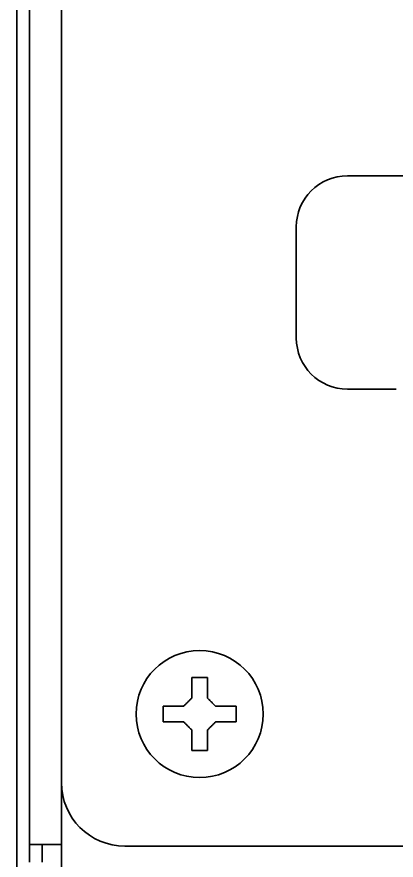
# Model space of a CAD drawing. Header units: inches. Extents: x 90 to 4162, y -443 to 3471.
# Drawn here: x 2250.1 to 2274, y 2658.4 to 2711.5 of the extents above; entities that cross this region are included whole.
import ezdxf

# ---------------------------------------------------------------- set-up
doc = ezdxf.new("R2010")
doc.units = ezdxf.units.IN
doc.layers.add('1', color=7, linetype='Continuous', true_color=0xffffff)

msp = doc.modelspace()

# ---------------------------------------------------------------- linework, layer by layer
at = {"layer": '1', "color": 7, "linetype": 'Continuous', "lineweight": 35}
for p, q in [((2250.891, 2659.376), (2250.891, 3299.226)), ((2252.891, 2750.778), (2252.891, 2659.076)), ((2252.891, 2663.276), (2252.891, 2749.277)), ((2250.091, 2713.81), (2250.091, 2642.176)), ((2284.891, 2701.494), (2270.891, 2701.494)), ((2267.674, 2698.276), (2267.674, 2691.276)), ((2270.891, 2688.059), (2273.955, 2688.059)), ((2259.291, 2667.594), (2259.291, 2668.094)), ((2263.891, 2668.094), (2263.891, 2667.594)), ((2259.291, 2667.094), (2259.291, 2667.594)), ((2263.891, 2667.594), (2263.891, 2667.094)), ((2250.891, 2658.276), (2250.891, 2659.376)), ((2252.691, 2659.376), (2250.891, 2659.376)), ((2251.691, 2658.276), (2251.691, 2659.376)), ((2252.891, 2659.376), (2252.691, 2659.376)), ((2315.892, 2659.276), (2256.891, 2659.276)), ((2252.891, 2659.076), (2252.891, 2657.276))]:
    msp.add_line(p, q, dxfattribs=at)
msp.add_circle((2261.591, 2667.594), 4, dxfattribs=at)
for centre, radius, start, end in [((2270.891, 2698.276), 3.217, 90, 180), ((2270.891, 2691.276), 3.217, 180, 270), ((2256.891, 2663.276), 4, 180, 270)]:
    msp.add_arc(centre, radius, start, end, dxfattribs=at)
for points in [[(2261.091, 2668.594), (2261.091, 2668.648), (2261.091, 2668.757), (2261.091, 2668.918), (2261.091, 2669.077), (2261.091, 2669.232), (2261.091, 2669.384), (2261.091, 2669.541), (2261.091, 2669.707), (2261.091, 2669.83), (2261.091, 2669.894)], [(2261.091, 2669.894), (2261.258, 2669.894), (2261.591, 2669.894), (2261.924, 2669.894), (2262.091, 2669.894)], [(2260.591, 2668.094), (2260.615, 2668.118), (2260.662, 2668.165), (2260.734, 2668.237), (2260.805, 2668.308), (2260.877, 2668.38), (2260.948, 2668.451), (2261.019, 2668.523), (2261.067, 2668.57), (2261.091, 2668.594)], [(2262.091, 2668.594), (2262.117, 2668.568), (2262.168, 2668.517), (2262.242, 2668.443), (2262.314, 2668.371), (2262.384, 2668.301), (2262.453, 2668.232), (2262.522, 2668.163), (2262.568, 2668.117), (2262.591, 2668.094)], [(2262.591, 2668.094), (2262.645, 2668.094), (2262.753, 2668.094), (2262.915, 2668.094), (2263.074, 2668.094), (2263.229, 2668.094), (2263.381, 2668.094), (2263.538, 2668.094), (2263.704, 2668.094), (2263.827, 2668.094), (2263.891, 2668.094)], [(2260.591, 2667.094), (2260.537, 2667.094), (2260.429, 2667.094), (2260.267, 2667.094), (2260.108, 2667.094), (2259.953, 2667.094), (2259.801, 2667.094), (2259.645, 2667.094), (2259.478, 2667.094), (2259.355, 2667.094), (2259.291, 2667.094)], [(2261.091, 2666.594), (2261.065, 2666.62), (2261.014, 2666.671), (2260.94, 2666.745), (2260.868, 2666.817), (2260.798, 2666.887), (2260.729, 2666.956), (2260.66, 2667.025), (2260.614, 2667.071), (2260.591, 2667.094)], [(2262.591, 2667.094), (2262.567, 2667.07), (2262.52, 2667.023), (2262.448, 2666.952), (2262.377, 2666.88), (2262.306, 2666.809), (2262.234, 2666.737), (2262.163, 2666.666), (2262.115, 2666.618), (2262.091, 2666.594)], [(2262.091, 2666.594), (2262.091, 2666.54), (2262.091, 2666.432), (2262.091, 2666.27), (2262.091, 2666.111), (2262.091, 2665.956), (2262.091, 2665.804), (2262.091, 2665.648), (2262.091, 2665.481), (2262.091, 2665.358), (2262.091, 2665.294)], [(2262.091, 2665.294), (2261.924, 2665.294), (2261.591, 2665.294), (2261.258, 2665.294), (2261.091, 2665.294)]]:
    msp.add_open_spline(points, degree=3, dxfattribs=at)
for points in [[(2262.091, 2669.894), (2262.091, 2669.691), (2262.091, 2669.482), (2262.091, 2669.157), (2262.091, 2669.047), (2262.091, 2668.823), (2262.091, 2668.709), (2262.091, 2668.594)], [(2259.291, 2668.094), (2259.494, 2668.094), (2259.704, 2668.094), (2260.029, 2668.094), (2260.139, 2668.094), (2260.362, 2668.094), (2260.476, 2668.094), (2260.591, 2668.094)], [(2261.091, 2665.294), (2261.091, 2665.497), (2261.091, 2665.707), (2261.091, 2666.032), (2261.091, 2666.142), (2261.091, 2666.365), (2261.091, 2666.479), (2261.091, 2666.594)], [(2263.891, 2667.094), (2263.688, 2667.094), (2263.478, 2667.094), (2263.153, 2667.094), (2263.043, 2667.094), (2262.82, 2667.094), (2262.706, 2667.094), (2262.591, 2667.094)]]:
    msp.add_open_spline(points, degree=3, knots=[0, 0, 0, 0, 0.5, 0.5, 0.75, 0.75, 1, 1, 1, 1], dxfattribs=at)

doc.saveas('drawing.dxf')
